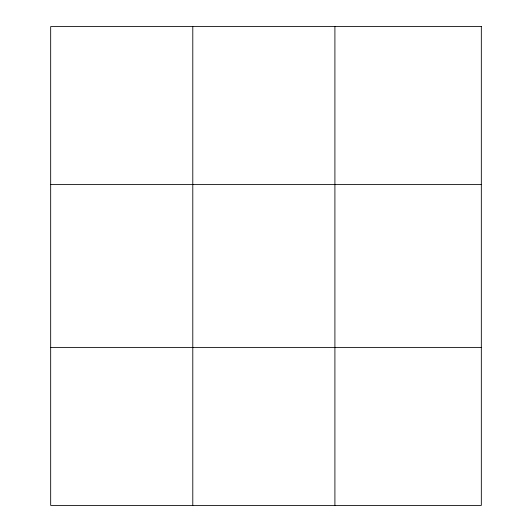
<?xml version="1.0" encoding="UTF-8"?>
<svg xmlns="http://www.w3.org/2000/svg" width="532" height="532" viewBox="0 0 532 532"><rect width="100%" height="100%" fill="white"/><g stroke="black" fill="none" stroke-linecap="round" stroke-linejoin="round"><path stroke-width="0.8" d="M192.79 26.6L192.79 505.4M334.907 26.6L334.907 505.4M50.673 184.604L481.327 184.604M50.673 347.396L481.327 347.396M481.327 26.6L481.327 505.4L50.673 505.4L50.673 26.6L481.327 26.6"/></g></svg>
